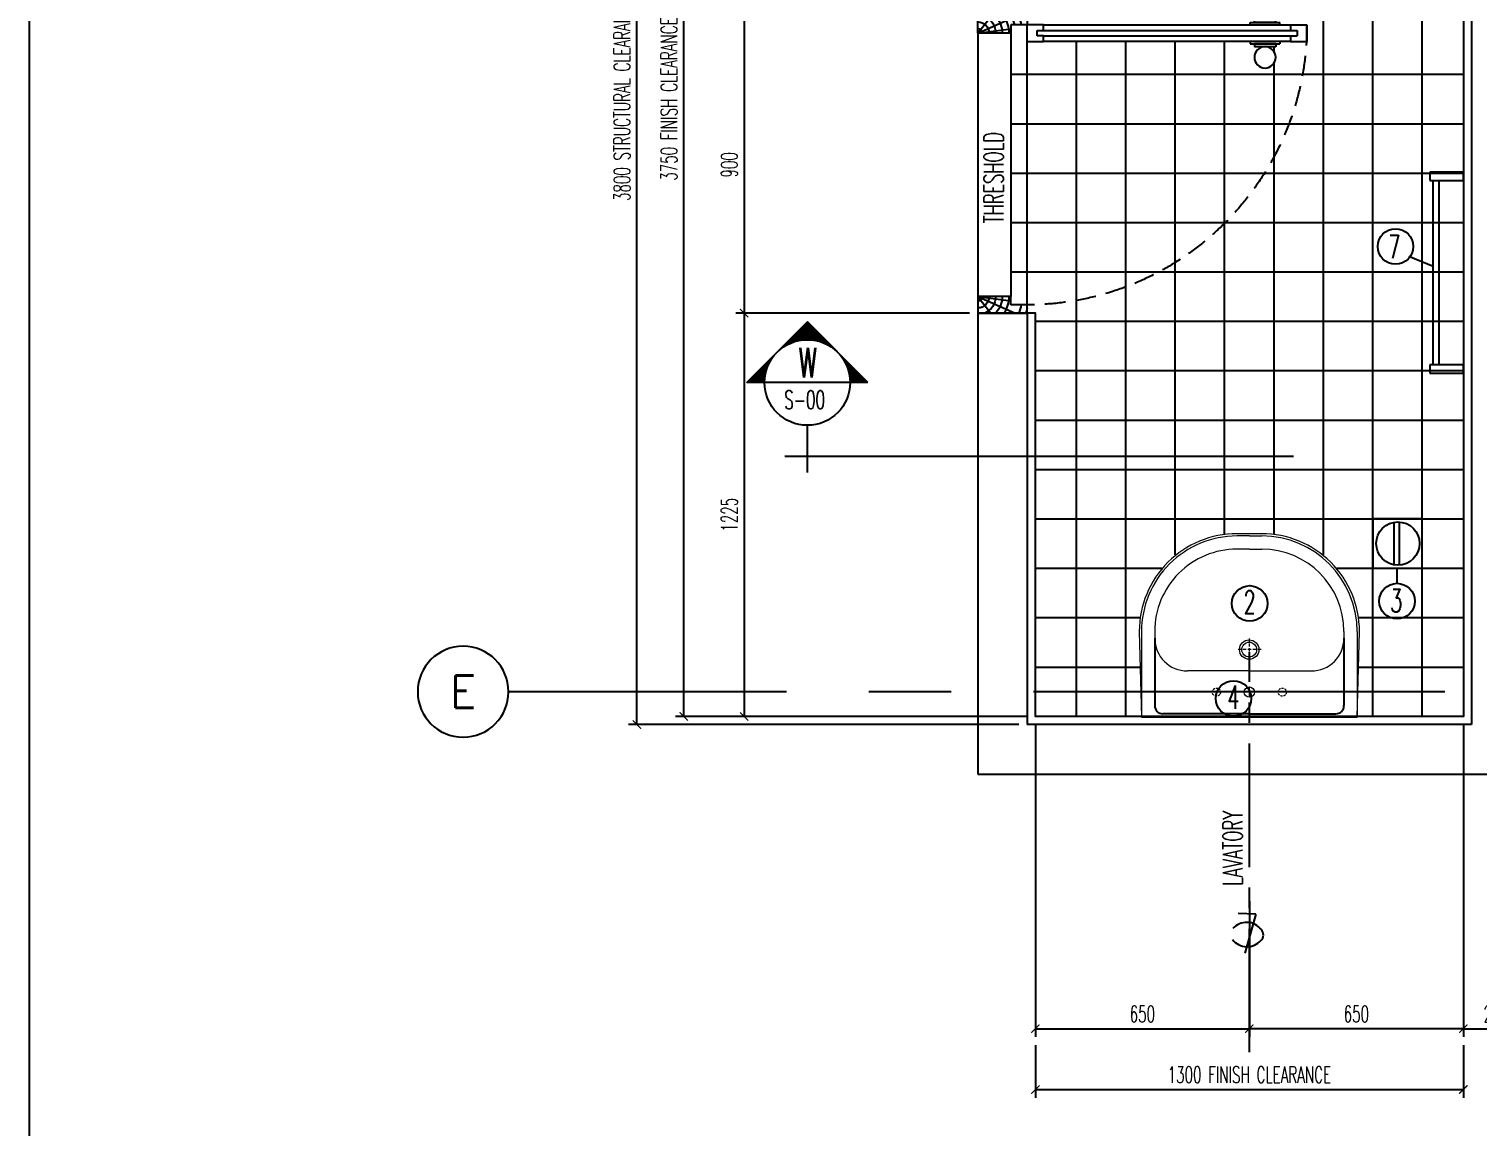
# Model space of a CAD drawing. Extents: x -171191 to -142314, y 196391 to 216316.
# Drawn here: x -171191 to -166787, y 203926 to 207263 of the extents above; entities that cross this region are included whole.
import ezdxf
from ezdxf.enums import TextEntityAlignment as Align

# ---------------------------------------------------------------- set-up
doc = ezdxf.new("R2010")
doc.units = 0
doc.header["$LTSCALE"] = 500
doc.header["$MEASUREMENT"] = 0
for name, pattern in [('CENTER2', [1.125, 0.75, -0.125, 0.125, -0.125]), ('CENTERX2', [4, 2.5, -0.5, 0.5, -0.5]), ('DASHED', [0.75, 0.5, -0.25]), ('HIDDEN', [0.375, 0.25, -0.125])]:
    doc.linetypes.add(name, pattern=pattern)
doc.layers.get('0').update_dxf_attribs({"linetype": 'CONTINUOUS'})
doc.layers.get('DEFPOINTS').update_dxf_attribs({"linetype": 'CONTINUOUS'})
for name, color, linetype in [('3', 3, 'CONTINUOUS'), ('ARCDIMR', 4, 'CONTINUOUS'), ('AX-CR', 2, 'CONTINUOUS'), ('AX-TXT', 2, 'CONTINUOUS'), ('AXES', 11, 'CENTERX2'), ('AXIS', 11, 'CENTER2'), ('DIM-NEW', 4, 'CONTINUOUS'), ('Dimout', 4, 'CONTINUOUS'), ('DOOR', 2, 'CONTINUOUS'), ('DW', 7, 'CONTINUOUS'), ('ELE', 3, 'CONTINUOUS'), ('ELEV-MARK', 6, 'CONTINUOUS'), ('FIX', 2, 'CONTINUOUS'), ('NON-MEDICAL', 5, 'CONTINUOUS'), ('Plaster', 7, 'CONTINUOUS'), ('Tile', 5, 'CONTINUOUS'), ('TITLE', 1, 'CONTINUOUS'), ('TXT', 2, 'CONTINUOUS'), ('WALL', 6, 'CONTINUOUS')]:
    doc.layers.add(name, color=color, linetype=linetype)
doc.styles.add('ROMANS', font='romans.shx', dxfattribs={"width": 0.6})
doc.dimstyles.new('R50', dxfattribs={"dimscale": 0, "dimtxt": 0.06, "dimasz": 0.03, "dimexe": 0.03, "dimexo": 0.03, "dimgap": 0.03, "dimtad": 1, "dimdec": 0, "dimlfac": 1000, "dimzin": 13, "dimdsep": 46, "dimtxsty": 'ROMANS', "dimblk": 'ARCHTICK', "dimcen": 0.09, "dimclrd": 4, "dimclre": 4, "dimclrt": 2, "dimadec": 0, "dimazin": 0, "dimtfac": 1, "dimtdec": 0, "dimtofl": 0, "dimtmove": 2, "dimatfit": 3, "dimldrblk": 'CLOSEDBLANK', "dimfxl": 0, "dimtolj": 1, "dimtzin": 0, "dimarcsym": 0})

# ---------------------------------------------------------------- blocks, each defined once
blk = doc.blocks.new('A0-BOX')
at = {"layer": 'TITLE'}
blk.add_line((0, 79.7), (0, 0), dxfattribs=at)
blk = doc.blocks.new('AXU')
at = {"layer": 'AX-CR'}
blk.add_circle((0, 350), 350, dxfattribs=at)
at = {"layer": 'AX-TXT', "style": 'ROMANS'}
blk.add_attdef('AX', text='', height=250, dxfattribs=at).set_placement((0, 350), align=Align.MIDDLE)
blk = doc.blocks.new('_ARCHTICK')
at = {"color": 0, "linetype": 'ByBlock', "const_width": 0.15}
blk.add_lwpolyline([(-0.5, -0.5), (0.5, 0.5)], dxfattribs=at)
blk = doc.blocks.new('*D69')
at = {"layer": 'DEFPOINTS', "color": 0}
for p in [(-168309.5, 206400.9), (-169019.1, 205175.9), (-168134.5, 205175.9)]:
    blk.add_point(p, dxfattribs=at)
at = {"layer": 'Dimout', "color": 4, "lineweight": -2}
for p, q in [((-168334.5, 206400.9), (-169044.1, 206400.9)), ((-169019.1, 206400.9), (-169019.1, 205175.9)), ((-168159.5, 205175.9), (-169044.1, 205175.9))]:
    blk.add_line(p, q, dxfattribs=at)
at = {"layer": 'Dimout', "color": 4, "lineweight": -2, "xscale": 25, "yscale": 25, "zscale": 25}
for p, rotation in [((-169019.1, 206400.9), 90), ((-169019.1, 205175.9), 270)]:
    blk.add_blockref('_ARCHTICK', p, dxfattribs=dict(at, rotation=rotation))
at = {"layer": 'Dimout', "color": 2, "insert": (-169064.1, 205788.4), "char_height": 50, "attachment_point": 5, "rotation": 90, "style": 'ROMANS'}
blk.add_mtext('\\A1;1225', dxfattribs=at)
blk = doc.blocks.new('_ClosedBlank')
at = {"color": 0, "linetype": 'ByBlock', "lineweight": -2}
for p, q in [((-1, 0.17), (0, 0)), ((-1, 0.17), (-1, -0.17)), ((0, 0), (-1, -0.17))]:
    blk.add_line(p, q, dxfattribs=at)
blk = doc.blocks.new('LAV-003')
at = {"layer": 'FIX', "linetype": 'Continuous', "lineweight": 20}
for p, q in [((-327.5, -285), (-327.5, -25)), ((327.5, -285), (327.5, -25)), ((0, -165), (-187.5, -165)), ((0, -165), (187.5, -165)), ((-287.5, -285), (-287.5, -265)), ((287.5, -285), (287.5, -265)), ((0, -535), (-37.5, -535)), ((0, -535), (37.5, -535)), ((0, -575), (-37.5, -575)), ((0, -575), (37.5, -575))]:
    blk.add_line(p, q, dxfattribs=at)
at = {"layer": 'FIX', "linetype": 'ByBlock'}
blk.add_line((-327.5, -25), (327.5, -25), dxfattribs=at)
at = {"layer": 'FIX', "linetype": 'ByBlock', "ltscale": 0.3}
for p, q in [((0, -35), (-262.5, -35)), ((0, -35), (262.5, -35)), ((-287.5, -265), (-287.5, -60)), ((287.5, -265), (287.5, -60))]:
    blk.add_line(p, q, dxfattribs=at)
at = {"layer": 'FIX', "lineweight": 20}
for p, q in [((0, -85.4), (0, -116.5)), ((-15.6, -100.9), (15.5, -100.9))]:
    blk.add_line(p, q, dxfattribs=at)
at = {"layer": 'FIX', "linetype": 'DASHED', "lineweight": 20, "ltscale": 0.04}
for p, q in [((0, -193.9), (0, -266.1)), ((-35.7, -230.5), (36.6, -230.5))]:
    blk.add_line(p, q, dxfattribs=at)
at = {"layer": 'FIX', "linetype": 'Continuous', "lineweight": 20}
blk.add_lwpolyline([(294.8, -25), (0, -25), (-327.5, -25), (-334.5, -285, 0.414214), (-37.5, -582), (0, -582), (37.5, -582, 0.414214), (334.5, -285), (327.5, -25), (0, -25)], format="xyb", dxfattribs=at)
at = {"layer": 'FIX', "lineweight": 20}
for centre, radius in [((0, -100.9), 15.5), ((0.5, -230), 29.5), ((0.5, -230), 22.5)]:
    blk.add_circle(centre, radius, dxfattribs=at)
at = {"layer": 'FIX', "linetype": 'HIDDEN', "lineweight": 20, "ltscale": 0.05}
for centre in [(-100, -100.9), (100, -100.9)]:
    blk.add_circle(centre, 12.4, dxfattribs=at)
at = {"layer": 'FIX', "linetype": 'ByBlock', "ltscale": 0.3}
for centre, start, end in [((-262.5, -60), 90, 180), ((262.5, -60), 0, 90)]:
    blk.add_arc(centre, 25, start, end, dxfattribs=at)
at = {"layer": 'FIX', "linetype": 'Continuous', "lineweight": 20}
for centre, radius, start, end in [((-187.5, -265), 100, 90, 180), ((187.5, -265), 100, 0, 90), ((-37.5, -285), 290, 180, 270), ((-37.5, -285), 250, 180, 270), ((37.5, -285), 250, 270, 0), ((37.5, -285), 290, 270, 0)]:
    blk.add_arc(centre, radius, start, end, dxfattribs=at)
blk = doc.blocks.new('*D38')
at = {"layer": 'DEFPOINTS', "color": 0}
for p in [(-169202.5, 208925.9), (-168134.5, 208925.9), (-168134.5, 205175.9)]:
    blk.add_point(p, dxfattribs=at)
at = {"layer": 'Dimout', "color": 4, "lineweight": -2}
for p, q in [((-168159.5, 208925.9), (-169227.5, 208925.9)), ((-169202.5, 205175.9), (-169202.5, 208925.9)), ((-168159.5, 205175.9), (-169227.5, 205175.9))]:
    blk.add_line(p, q, dxfattribs=at)
at = {"layer": 'Dimout', "color": 4, "lineweight": -2, "xscale": 25, "yscale": 25, "zscale": 25}
for p, rotation in [((-169202.5, 208925.9), 90), ((-169202.5, 205175.9), 270)]:
    blk.add_blockref('_ARCHTICK', p, dxfattribs=dict(at, rotation=rotation))
at = {"layer": 'Dimout', "color": 2, "insert": (-169247.5, 207050.9), "char_height": 50, "attachment_point": 5, "rotation": 90, "style": 'ROMANS'}
blk.add_mtext('\\A1;3750 FINISH CLEARANCE', dxfattribs=at)
blk = doc.blocks.new('*D37')
at = {"layer": 'DEFPOINTS', "color": 0}
for p in [(-169344.9, 208950.9), (-168159.5, 208950.9), (-168159.5, 205150.9)]:
    blk.add_point(p, dxfattribs=at)
at = {"layer": 'Dimout', "color": 4, "lineweight": -2}
for p, q in [((-168184.5, 208950.9), (-169369.9, 208950.9)), ((-169344.9, 205150.9), (-169344.9, 208950.9)), ((-168184.5, 205150.9), (-169369.9, 205150.9))]:
    blk.add_line(p, q, dxfattribs=at)
at = {"layer": 'Dimout', "color": 4, "lineweight": -2, "xscale": 25, "yscale": 25, "zscale": 25}
for p, rotation in [((-169344.9, 208950.9), 90), ((-169344.9, 205150.9), 270)]:
    blk.add_blockref('_ARCHTICK', p, dxfattribs=dict(at, rotation=rotation))
at = {"layer": 'Dimout', "color": 2, "insert": (-169389.9, 207050.9), "char_height": 50, "attachment_point": 5, "rotation": 90, "style": 'ROMANS'}
blk.add_mtext('\\A1;3800 STRUCTURAL CLEARANCE', dxfattribs=at)
blk = doc.blocks.new('*D84')
at = {"layer": 'DEFPOINTS', "color": 0}
for p in [(-166834.5, 205175.9), (-166634.5, 205175.9), (-166634.5, 204227.5)]:
    blk.add_point(p, dxfattribs=at)
at = {"layer": 'Dimout', "color": 4, "lineweight": -2}
for p, q in [((-166834.5, 205150.9), (-166834.5, 204202.5)), ((-166634.5, 205150.9), (-166634.5, 204202.5)), ((-166834.5, 204227.5), (-166634.5, 204227.5))]:
    blk.add_line(p, q, dxfattribs=at)
at = {"layer": 'Dimout', "color": 4, "lineweight": -2, "xscale": 25, "yscale": 25, "zscale": 25, "rotation": 180}
blk.add_blockref('_ARCHTICK', (-166834.5, 204227.5), dxfattribs=at)
at = {"layer": 'Dimout', "color": 4, "lineweight": -2, "xscale": 25, "yscale": 25, "zscale": 25}
blk.add_blockref('_ARCHTICK', (-166634.5, 204227.5), dxfattribs=at)
at = {"layer": 'Dimout', "color": 2, "insert": (-166734.5, 204272.5), "char_height": 50, "attachment_point": 5, "style": 'ROMANS'}
blk.add_mtext('\\A1;200', dxfattribs=at)
blk = doc.blocks.new('*D67')
at = {"layer": 'DEFPOINTS', "color": 0}
for p in [(-168134.5, 205175.9), (-167484.5, 204639.8), (-167484.5, 204227.5)]:
    blk.add_point(p, dxfattribs=at)
at = {"layer": 'Dimout', "color": 4, "lineweight": -2}
for p, q in [((-168134.5, 205150.9), (-168134.5, 204202.5)), ((-167484.5, 204614.8), (-167484.5, 204202.5)), ((-168134.5, 204227.5), (-167484.5, 204227.5))]:
    blk.add_line(p, q, dxfattribs=at)
at = {"layer": 'Dimout', "color": 4, "lineweight": -2, "xscale": 25, "yscale": 25, "zscale": 25, "rotation": 180}
blk.add_blockref('_ARCHTICK', (-168134.5, 204227.5), dxfattribs=at)
at = {"layer": 'Dimout', "color": 4, "lineweight": -2, "xscale": 25, "yscale": 25, "zscale": 25}
blk.add_blockref('_ARCHTICK', (-167484.5, 204227.5), dxfattribs=at)
at = {"layer": 'Dimout', "color": 2, "insert": (-167809.5, 204272.5), "char_height": 50, "attachment_point": 5, "style": 'ROMANS'}
blk.add_mtext('\\A1;650', dxfattribs=at)
blk = doc.blocks.new('SCNTR', base_point=(3632.66, 549.66))
for q in [(3633.89, 554.57), (3636.1, 543.44)]:
    blk.add_line((3631.12, 543.44), q)
for centre, radius, start, end in [((3630.8, 549.38), 1.99, 133.3084, 182.4789), ((3630.8, 549.21), 1.99, 177.5211, 226.6916), ((3633.47, 547.5), 5.23, 39.4883, 140.5117), ((3633.47, 551.09), 5.23, 219.4883, 320.5117)]:
    blk.add_arc(centre, radius, start, end)
blk = doc.blocks.new('*D60')
at = {"layer": 'DEFPOINTS', "color": 0}
for p in [(-166834.5, 205175.9), (-167484.5, 204262.4), (-167484.5, 204227.5)]:
    blk.add_point(p, dxfattribs=at)
at = {"layer": 'Dimout', "color": 4, "lineweight": -2}
for p, q in [((-166834.5, 205150.9), (-166834.5, 204202.5)), ((-167484.5, 204237.4), (-167484.5, 204202.5)), ((-166834.5, 204227.5), (-167484.5, 204227.5))]:
    blk.add_line(p, q, dxfattribs=at)
at = {"layer": 'Dimout', "color": 4, "lineweight": -2, "xscale": 25, "yscale": 25, "zscale": 25, "rotation": 180}
blk.add_blockref('_ARCHTICK', (-167484.5, 204227.5), dxfattribs=at)
at = {"layer": 'Dimout', "color": 4, "lineweight": -2, "xscale": 25, "yscale": 25, "zscale": 25}
blk.add_blockref('_ARCHTICK', (-166834.5, 204227.5), dxfattribs=at)
at = {"layer": 'Dimout', "color": 2, "insert": (-167159.5, 204272.5), "char_height": 50, "attachment_point": 5, "style": 'ROMANS'}
blk.add_mtext('\\A1;650', dxfattribs=at)
blk = doc.blocks.new('*D59')
at = {"layer": 'DEFPOINTS', "color": 0}
for p in [(-168134.5, 204202.5), (-166834.5, 204202.5), (-166834.5, 204042.9)]:
    blk.add_point(p, dxfattribs=at)
at = {"layer": 'Dimout', "color": 4, "lineweight": -2}
for p, q in [((-168134.5, 204177.5), (-168134.5, 204017.9)), ((-166834.5, 204177.5), (-166834.5, 204017.9)), ((-168134.5, 204042.9), (-166834.5, 204042.9))]:
    blk.add_line(p, q, dxfattribs=at)
at = {"layer": 'Dimout', "color": 4, "lineweight": -2, "xscale": 25, "yscale": 25, "zscale": 25, "rotation": 180}
blk.add_blockref('_ARCHTICK', (-168134.5, 204042.9), dxfattribs=at)
at = {"layer": 'Dimout', "color": 4, "lineweight": -2, "xscale": 25, "yscale": 25, "zscale": 25}
blk.add_blockref('_ARCHTICK', (-166834.5, 204042.9), dxfattribs=at)
at = {"layer": 'Dimout', "color": 2, "insert": (-167484.5, 204087.9), "char_height": 50, "attachment_point": 5, "style": 'ROMANS'}
blk.add_mtext('\\A1;1300 FINISH CLEARANCE', dxfattribs=at)
blk = doc.blocks.new('A$C67076F16')
at = {"layer": 'DIM-NEW'}
for p, q in [((0.0127, 0.0913), (0.1876, 0.0913)), ((0.0138, 0.1136), (0.1863, 0.1136))]:
    blk.add_line(p, q, dxfattribs=at)
at = {"layer": 'DW'}
blk.add_lwpolyline([(0, 0.2), (0, 0), (0.2, 0), (0.2, 0.2)], close=True, dxfattribs=at)
at = {"layer": 'FIX', "color": 2}
blk.add_circle((0.1, 0.0983), 0.0876, dxfattribs=at)
blk = doc.blocks.new('A$C6F351844')
for p, q in [((0, 0.1016), (0.0254, 0.1016)), ((0, 0), (0, 0.1016)), ((0.0254, 0.1016), (0.0254, 0)), ((0.5842, 0.0921), (0.0254, 0.0921)), ((0.5842, 0), (0.5842, 0.1016)), ((0.5842, 0.1016), (0.6096, 0.1016)), ((0.6096, 0.1016), (0.6096, 0)), ((0.5842, 0.073), (0.0254, 0.073)), ((0.0254, 0), (0, 0)), ((0.6096, 0), (0.5842, 0))]:
    blk.add_line(p, q)
blk = doc.blocks.new('*X5')
at = {"color": 0}
for p, q in [((14608, 7877), (14819, 8088)), ((14625, 7890), (14821, 8086)), ((14637, 7899), (14823, 8084)), ((14647, 7905), (14825, 8082)), ((14656, 7910), (14826, 8081)), ((14664, 7915), (14828, 8079)), ((14671, 7919), (14830, 8077)), ((14678, 7922), (14832, 8075)), ((14685, 7925), (14833, 8073)), ((14691, 7928), (14835, 8072)), ((14697, 7930), (14837, 8070)), ((14703, 7933), (14839, 8068)), ((14709, 7935), (14841, 8066)), ((14714, 7937), (14842, 8065)), ((14719, 7938), (14844, 8063)), ((14725, 7940), (14846, 8061)), ((14730, 7941), (14848, 8059)), ((14734, 7943), (14849, 8058)), ((14739, 7944), (14851, 8056)), ((14744, 7945), (14853, 8054)), ((14749, 7946), (14855, 8052)), ((14753, 7947), (14856, 8051)), ((14757, 7948), (14858, 8049)), ((14762, 7949), (14860, 8047)), ((14766, 7950), (14862, 8045)), ((14770, 7950), (14863, 8043)), ((14774, 7951), (14865, 8042)), ((14778, 7951), (14867, 8040)), ((14782, 7952), (14869, 8038)), ((14786, 7952), (14871, 8036)), ((14790, 7953), (14872, 8035)), ((14794, 7953), (14874, 8033)), ((14798, 7953), (14876, 8031)), ((14802, 7953), (14878, 8029)), ((14805, 7954), (14879, 8028)), ((14809, 7954), (14881, 8026)), ((14813, 7954), (14883, 8024)), ((14816, 7954), (14885, 8022)), ((14820, 7954), (14886, 8020)), ((14823, 7954), (14888, 8019)), ((14827, 7954), (14890, 8017)), ((14830, 7954), (14892, 8015)), ((14834, 7953), (14894, 8013)), ((14837, 7953), (14895, 8012)), ((14840, 7953), (14897, 8010)), ((14844, 7953), (14899, 8008)), ((14847, 7953), (14901, 8006)), ((14850, 7952), (14902, 8005)), ((14853, 7952), (14904, 8003)), ((14856, 7952), (14906, 8001)), ((14860, 7951), (14908, 7999)), ((14863, 7951), (14909, 7997)), ((14866, 7950), (14911, 7996)), ((14869, 7950), (14913, 7994)), ((14872, 7949), (14915, 7992)), ((14875, 7949), (14917, 7990)), ((14878, 7948), (14918, 7989)), ((14881, 7948), (14920, 7987)), ((14884, 7947), (14922, 7985)), ((14887, 7947), (14924, 7983)), ((14890, 7946), (14925, 7982)), ((14893, 7945), (14927, 7980)), ((14895, 7945), (14929, 7978)), ((14898, 7944), (14931, 7976)), ((14901, 7943), (14932, 7974)), ((14904, 7942), (14934, 7973)), ((14907, 7942), (14936, 7971)), ((14909, 7941), (14938, 7969)), ((14912, 7940), (14939, 7967)), ((14915, 7939), (14941, 7966)), ((14917, 7938), (14943, 7964)), ((14920, 7937), (14945, 7962)), ((14923, 7937), (14947, 7960)), ((14925, 7936), (14948, 7959)), ((14928, 7935), (14950, 7957)), ((14931, 7934), (14952, 7955)), ((14933, 7933), (14954, 7953)), ((14936, 7932), (14955, 7952)), ((14938, 7931), (14957, 7950)), ((14941, 7930), (14959, 7948)), ((14943, 7929), (14961, 7946)), ((14946, 7928), (14962, 7944)), ((14948, 7927), (14964, 7943)), ((14951, 7926), (14966, 7941)), ((14953, 7925), (14968, 7939)), ((14956, 7923), (14970, 7937)), ((14958, 7922), (14971, 7936)), ((14960, 7921), (14973, 7934)), ((14963, 7920), (14975, 7932)), ((14965, 7919), (14977, 7930)), ((14967, 7918), (14978, 7929)), ((14360, 7629), (14571, 7839)), ((14364, 7629), (14557, 7822)), ((14970, 7916), (14980, 7927)), ((14972, 7915), (14982, 7925)), ((14974, 7914), (14984, 7923)), ((14977, 7913), (14985, 7921)), ((14979, 7911), (14987, 7920)), ((14981, 7910), (14989, 7918)), ((14983, 7909), (14991, 7916)), ((14986, 7908), (14993, 7914)), ((14988, 7906), (14994, 7913)), ((14990, 7905), (14996, 7911)), ((14992, 7903), (14998, 7909)), ((14994, 7902), (15000, 7907)), ((14997, 7901), (15001, 7906)), ((14999, 7899), (15003, 7904)), ((15001, 7898), (15005, 7902)), ((15003, 7896), (15007, 7900)), ((15005, 7895), (15008, 7898)), ((15007, 7894), (15010, 7897)), ((15009, 7892), (15012, 7895)), ((15011, 7891), (15014, 7893)), ((15013, 7889), (15016, 7891)), ((15015, 7888), (15017, 7890)), ((15017, 7886), (15019, 7888)), ((15019, 7884), (15021, 7886)), ((15021, 7883), (15023, 7884)), ((15023, 7881), (15024, 7883)), ((15025, 7880), (15026, 7881)), ((15027, 7878), (15028, 7879)), ((15029, 7877), (15030, 7877)), ((15031, 7875), (15031, 7875)), ((15033, 7873), (15033, 7874)), ((15035, 7872), (15035, 7872)), ((15036, 7870), (15037, 7870)), ((15038, 7868), (15038, 7868)), ((15040, 7867), (15040, 7867)), ((15042, 7865), (15042, 7865)), ((15044, 7863), (15044, 7863)), ((15046, 7861), (15046, 7861)), ((15047, 7860), (15047, 7860)), ((15051, 7856), (15051, 7856)), ((15053, 7854), (15053, 7854)), ((15054, 7852), (15054, 7853)), ((15056, 7851), (15056, 7851)), ((15058, 7849), (15058, 7849)), ((15059, 7847), (15060, 7847)), ((15061, 7845), (15061, 7845)), ((15063, 7843), (15063, 7844)), ((15064, 7841), (15065, 7842)), ((15066, 7839), (15067, 7840)), ((15068, 7837), (15069, 7838)), ((15069, 7836), (15070, 7837)), ((15071, 7834), (15072, 7835)), ((15072, 7832), (15074, 7833)), ((15074, 7830), (15076, 7831)), ((15076, 7828), (15077, 7830)), ((15077, 7826), (15079, 7828)), ((15079, 7824), (15081, 7826)), ((15080, 7822), (15083, 7824)), ((15082, 7820), (15084, 7822)), ((15083, 7818), (15086, 7821)), ((15085, 7815), (15088, 7819)), ((14368, 7629), (14549, 7810)), ((14371, 7629), (14542, 7800)), ((14375, 7629), (14537, 7791)), ((14378, 7629), (14533, 7783)), ((14382, 7629), (14529, 7776)), ((14385, 7629), (14525, 7769)), ((14389, 7629), (14522, 7762)), ((14392, 7629), (14519, 7756)), ((14396, 7629), (14517, 7750)), ((14399, 7629), (14515, 7744)), ((14403, 7629), (14513, 7739)), ((14406, 7629), (14511, 7733)), ((14410, 7629), (14509, 7728)), ((14413, 7629), (14507, 7723)), ((14417, 7629), (14506, 7718)), ((14421, 7629), (14505, 7713)), ((14424, 7629), (14503, 7708)), ((15086, 7813), (15090, 7817)), ((15087, 7811), (15092, 7815)), ((15089, 7809), (15093, 7814)), ((15090, 7807), (15095, 7812)), ((15092, 7805), (15097, 7810)), ((15093, 7803), (15099, 7808)), ((15094, 7801), (15100, 7807)), ((15096, 7798), (15102, 7805)), ((15097, 7796), (15104, 7803)), ((15098, 7794), (15106, 7801)), ((15100, 7792), (15107, 7799)), ((15101, 7790), (15109, 7798)), ((15102, 7787), (15111, 7796)), ((15104, 7785), (15113, 7794)), ((15105, 7783), (15115, 7792)), ((15106, 7780), (15116, 7791)), ((15107, 7778), (15118, 7789)), ((15108, 7776), (15120, 7787)), ((15110, 7773), (15122, 7785)), ((15111, 7771), (15123, 7784)), ((15112, 7769), (15125, 7782)), ((15113, 7766), (15127, 7780)), ((15114, 7764), (15129, 7778)), ((15115, 7761), (15130, 7777)), ((15116, 7759), (15132, 7775)), ((15117, 7756), (15134, 7773)), ((15118, 7754), (15136, 7771)), ((15119, 7751), (15137, 7769)), ((15121, 7749), (15139, 7768)), ((15122, 7746), (15141, 7766)), ((15122, 7744), (15143, 7764)), ((15123, 7741), (15145, 7762)), ((15124, 7739), (15146, 7761)), ((15125, 7736), (15148, 7759)), ((15126, 7733), (15150, 7757)), ((15127, 7731), (15152, 7755)), ((15128, 7728), (15153, 7754)), ((15129, 7725), (15155, 7752)), ((15130, 7723), (15157, 7750)), ((15130, 7720), (15159, 7748)), ((15131, 7717), (15160, 7746)), ((15132, 7714), (15162, 7745)), ((15133, 7712), (15164, 7743)), ((15133, 7709), (15166, 7741)), ((15134, 7706), (15168, 7739)), ((15135, 7703), (15169, 7738)), ((15136, 7700), (15171, 7736)), ((15136, 7697), (15173, 7734)), ((15137, 7695), (15175, 7732)), ((15137, 7692), (15176, 7731)), ((15138, 7689), (15178, 7729)), ((15139, 7686), (15180, 7727)), ((15139, 7683), (15182, 7725)), ((15140, 7680), (15183, 7723)), ((15140, 7676), (15185, 7722)), ((15140, 7673), (15187, 7720)), ((15141, 7670), (15189, 7718)), ((15141, 7667), (15191, 7716)), ((15142, 7664), (15192, 7715)), ((15142, 7661), (15194, 7713)), ((15142, 7658), (15196, 7711)), ((15143, 7654), (15198, 7709)), ((14428, 7629), (14502, 7703)), ((14431, 7629), (14501, 7699)), ((14435, 7629), (14500, 7694)), ((14438, 7629), (14499, 7690)), ((14442, 7629), (14499, 7686)), ((14445, 7629), (14498, 7681)), ((14449, 7629), (14497, 7677)), ((14452, 7629), (14497, 7673)), ((14456, 7629), (14496, 7669)), ((14459, 7629), (14496, 7665)), ((14463, 7629), (14495, 7661)), ((14466, 7629), (14495, 7657)), ((14470, 7629), (14494, 7653)), ((14474, 7629), (14494, 7649)), ((14477, 7629), (14494, 7646)), ((14481, 7629), (14494, 7642)), ((14484, 7629), (14494, 7638)), ((14488, 7629), (14494, 7635)), ((14491, 7629), (14494, 7631)), ((15143, 7651), (15199, 7708)), ((15143, 7648), (15201, 7706)), ((15143, 7644), (15203, 7704)), ((15143, 7641), (15205, 7702)), ((15143, 7637), (15206, 7700)), ((15143, 7634), (15208, 7699)), ((15144, 7631), (15210, 7697)), ((15145, 7629), (15212, 7695)), ((15149, 7629), (15214, 7693)), ((15152, 7629), (15215, 7692)), ((15156, 7629), (15217, 7690)), ((15159, 7629), (15219, 7688)), ((15163, 7629), (15221, 7686)), ((15167, 7629), (15222, 7685)), ((15170, 7629), (15224, 7683)), ((15174, 7629), (15226, 7681)), ((15177, 7629), (15228, 7679)), ((15181, 7629), (15229, 7678)), ((15184, 7629), (15231, 7676)), ((15188, 7629), (15233, 7674)), ((15191, 7629), (15235, 7672)), ((15195, 7629), (15236, 7670)), ((15198, 7629), (15238, 7669)), ((15202, 7629), (15240, 7667)), ((15205, 7629), (15242, 7665)), ((15209, 7629), (15244, 7663)), ((15212, 7629), (15245, 7662)), ((15216, 7629), (15247, 7660)), ((15220, 7629), (15249, 7658)), ((15223, 7629), (15251, 7656)), ((15227, 7629), (15252, 7655)), ((15230, 7629), (15254, 7653)), ((15234, 7629), (15256, 7651)), ((15237, 7629), (15258, 7649)), ((15241, 7629), (15259, 7647)), ((15244, 7629), (15261, 7646)), ((15248, 7629), (15263, 7644)), ((15251, 7629), (15265, 7642)), ((15255, 7629), (15267, 7640)), ((15258, 7629), (15268, 7639)), ((15262, 7629), (15270, 7637)), ((15266, 7629), (15272, 7635)), ((15269, 7629), (15274, 7633)), ((15273, 7629), (15275, 7632)), ((15276, 7629), (15277, 7630))]:
    blk.add_line(p, q, dxfattribs=at)
blk = doc.blocks.new('A$C00CD09EC')
at = {"layer": 'ELEV-MARK', "color": 6}
for p, q in [((0, 0.2734), (0.1838, 0.4572)), ((0.3677, 0.2734), (0.1838, 0.4572)), ((0.0538, 0.2734), (0, 0.2734)), ((0.3138, 0.2734), (0.0538, 0.2734)), ((0.3677, 0.2734), (0.3138, 0.2734))]:
    blk.add_line(p, q, dxfattribs=at)
at = {"layer": 'ELEV-MARK', "color": 6, "linetype": 'HIDDEN'}
for p, q in [((0.1838, 0), (0.1838, 0.1434)), ((1.6607, 0.0488), (0.1154, 0.0488))]:
    blk.add_line(p, q, dxfattribs=at)
at = {"layer": 'ELEV-MARK', "color": 6}
blk.add_circle((0.1838, 0.2734), 0.13, dxfattribs=at)
at = {"layer": 'ELEV-MARK', "color": 11, "xscale": -0.0004000000000132786, "yscale": 0.0004000000000132786, "zscale": 0.0004}
blk.add_blockref('*X5', (6.1113, -2.7781), dxfattribs=at)
at = {"layer": 'ELEV-MARK', "color": 6, "style": 'ROMANS', "width": 0.6}
blk.add_attdef('R', text='', height=0.09, dxfattribs=at).set_placement((0.1848, 0.3332), align=Align.MIDDLE)
at = {"layer": 'ELEV-MARK', "color": 2, "style": 'ROMANS', "width": 0.6}
blk.add_attdef('AR.00', text='', height=0.056, dxfattribs=at).set_placement((0.1756, 0.2211), align=Align.MIDDLE)
blk = doc.blocks.new('*D68')
at = {"layer": 'DEFPOINTS', "color": 0}
for p in [(-168309.5, 207300.9), (-169019.1, 206400.9), (-168309.5, 206400.9)]:
    blk.add_point(p, dxfattribs=at)
at = {"layer": 'Dimout', "color": 4, "lineweight": -2}
for p, q in [((-168334.5, 207300.9), (-169044.1, 207300.9)), ((-169019.1, 207300.9), (-169019.1, 206400.9)), ((-168334.5, 206400.9), (-169044.1, 206400.9))]:
    blk.add_line(p, q, dxfattribs=at)
at = {"layer": 'Dimout', "color": 4, "lineweight": -2, "xscale": 25, "yscale": 25, "zscale": 25}
for p, rotation in [((-169019.1, 207300.9), 90), ((-169019.1, 206400.9), 270)]:
    blk.add_blockref('_ARCHTICK', p, dxfattribs=dict(at, rotation=rotation))
at = {"layer": 'Dimout', "color": 2, "insert": (-169064.1, 206850.9), "char_height": 50, "attachment_point": 5, "rotation": 90, "style": 'ROMANS'}
blk.add_mtext('\\A1;900', dxfattribs=at)
blk = doc.blocks.new('DOOR90')
at = {"layer": 'DOOR', "color": 0, "linetype": 'ByBlock'}
for p, q in [((-150, 0), (-150, -25)), ((-150, 0), (0, 0)), ((0, -50), (0, 0)), ((-1000, -25), (-1000, -75)), ((-1000, -75), (-1000, -25)), ((-950, -25), (-1000, -25)), ((-970, -42), (-970, -58)), ((-950, -42), (-970, -42)), ((-950, -25), (-950, -42)), ((-917.6, -25), (-917.6, -17.8)), ((-827.6, -17.8), (-917.6, -17.8)), ((-905, -17.8), (-905, -8.8)), ((-905, -8.8), (-840.2, -8.8)), ((-905, -17.8), (-840.2, -17.8)), ((-840.2, -17.8), (-840.2, -8.8)), ((-827.6, -25), (-827.6, -17.8)), ((-200, -42), (-200, -25)), ((-200, -25), (-150, -25)), ((-180, -42), (-200, -42)), ((-180, -58), (-180, -42)), ((-150, -75), (-150, -25)), ((-150, -25), (-100, -25)), ((-100, -25), (-100, -50)), ((-950, -75), (-1000, -75)), ((-950, -58), (-970, -58)), ((-950, -58), (-950, -75)), ((-917.6, -75), (-917.6, -82.2)), ((-827.6, -82.2), (-917.6, -82.2)), ((-905, -82.2), (-905, -91.2)), ((-905, -82.2), (-840.2, -82.2)), ((-840.2, -82.2), (-840.2, -91.2)), ((-827.6, -75), (-827.6, -82.2)), ((-200, -75), (-200, -58)), ((-200, -58), (-180, -58)), ((-150, -75), (-200, -75)), ((-100, -50), (0, -50)), ((-905, -91.2), (-840.2, -91.2)), ((-150, -900), (-150, -875)), ((-150, -875), (-100, -875)), ((-100, -850), (0, -850)), ((-100, -875), (-100, -850)), ((0, -850), (0, -900)), ((0, -900), (-150, -900)), ((-150, -900), (0, -900))]:
    blk.add_line(p, q, dxfattribs=at)
at = {"layer": 'DOOR', "color": 9, "linetype": 'ByBlock'}
for p, q in [((0, -50), (-113.7, 0)), ((0, -50), (-40.1, 0)), ((0, -50), (-100, -36.6)), ((0, -850), (-113.7, -900)), ((0, -850), (-100, -863.4)), ((0, -850), (-40.1, -900))]:
    blk.add_line(p, q, dxfattribs=at)
at = {"layer": 'DOOR', "linetype": 'ByBlock'}
for p, q in [((-200, -25), (-950, -25)), ((-200, -42), (-950, -42)), ((-200, -58), (-950, -58)), ((-950, -75), (-200, -75))]:
    blk.add_line(p, q, dxfattribs=at)
at = {"layer": 'DOOR', "color": 0, "linetype": 'ByBlock'}
for centre in [(-872.6, 23.5), (-872.6, -123.5)]:
    blk.add_circle(centre, 32.4, dxfattribs=at)
at = {"layer": 'DOOR', "color": 9, "linetype": 'ByBlock'}
for centre, radius, start, end in [((0, -50), 154.4, 161.1053, 166.2858), ((0, -50), 134.4, 158.1598, 169.28), ((0, -50), 94.4, 148.0182, 180), ((0, -50), 74.4, 137.7764, 180), ((0, -50), 114.4, 154.0838, 167.3774), ((0, -50), 54.4, 113.2074, 180), ((0, -50), 34.4, 90, 180), ((0, -50), 14.4, 90, 180), ((0, -850), 134.4, 190.72, 201.8402), ((0, -850), 94.4, 180, 211.9818), ((0, -850), 74.4, 180, 222.2236), ((0, -850), 54.4, 180, 246.7926), ((0, -850), 34.4, 180, 270), ((0, -850), 14.4, 180, 270), ((0, -850), 154.4, 193.7142, 198.8947)]:
    blk.add_arc(centre, radius, start, end, dxfattribs=at)
at = {"layer": 'DOOR', "linetype": 'HIDDEN', "ltscale": 0.5}
blk.add_arc((-150, -25), 850, 180, 270, dxfattribs=at)

msp = doc.modelspace()

# ---------------------------------------------------------------- linework, layer by layer
at = {"layer": '3'}
for p, q in [((-168309.5, 207250.9), (-168309.5, 206450.9)), ((-168209.5, 207250.9), (-168209.5, 206450.9))]:
    msp.add_line(p, q, dxfattribs=at)
at = {"layer": 'AXES'}
msp.add_line((-162890.3, 205250.9), (-169734.7, 205250.9), dxfattribs=at)
at = {"layer": 'AXIS'}
msp.add_line((-167484.5, 204156.1), (-167484.5, 205371.2), dxfattribs=at)
at = {"layer": 'ELE'}
for p, q in [((-166999.7, 206573.8), (-166925.9, 206542.9)), ((-167035.8, 205580.1), (-167035.8, 205628.1))]:
    msp.add_line(p, q, dxfattribs=at)
at = {"layer": 'FIX', "color": 2}
for centre in [(-167040.6, 206602.8), (-167483.5, 205519), (-167035.8, 205526.1), (-167532.8, 205230.2)]:
    msp.add_circle(centre, 54, dxfattribs=at)
at = {"layer": 'Plaster'}
msp.add_lwpolyline([(-168134.5, 207300.9), (-168134.5, 208925.9), (-166834.5, 208925.9), (-166834.5, 205175.9), (-168134.5, 205175.9), (-168134.5, 206400.9), (-168159.5, 206400.9)], dxfattribs=at)
at = {"layer": 'Tile'}
for p, q in [((-167259.5, 205666.2), (-167259.5, 208925.9)), ((-167109.5, 205175.9), (-167109.5, 208925.9)), ((-166959.5, 205175.9), (-166959.5, 207430.9)), ((-168159.5, 206400.9), (-168159.5, 207225.9)), ((-168009.5, 205175.9), (-168009.5, 207225.9)), ((-167859.5, 205175.9), (-167859.5, 207225.9)), ((-167709.5, 205666.2), (-167709.5, 207225.9)), ((-167559.5, 205730.5), (-167559.5, 207225.9)), ((-167409.5, 207194.7), (-167409.5, 207209.7)), ((-167409.5, 205730.5), (-167409.5, 207160)), ((-168209.5, 207125.9), (-166834.5, 207125.9)), ((-168209.5, 206975.9), (-166834.5, 206975.9)), ((-168209.5, 206825.9), (-166834.5, 206825.9)), ((-168209.5, 206675.9), (-166834.5, 206675.9)), ((-168209.5, 206525.9), (-166834.5, 206525.9)), ((-168134.5, 206375.9), (-166834.5, 206375.9)), ((-168134.5, 206225.9), (-166834.5, 206225.9)), ((-168134.5, 206075.9), (-166834.5, 206075.9)), ((-168134.5, 205925.9), (-166834.5, 205925.9)), ((-168134.5, 205775.9), (-166834.5, 205775.9)), ((-168134.5, 205625.9), (-167750.3, 205625.9)), ((-167218.7, 205625.9), (-166834.5, 205625.9)), ((-168134.5, 205475.9), (-167816.3, 205475.9)), ((-167152.7, 205475.9), (-166834.5, 205475.9)), ((-168134.5, 205325.9), (-167816, 205325.9)), ((-167153, 205325.9), (-166834.5, 205325.9))]:
    msp.add_line(p, q, dxfattribs=at)
at = {"layer": 'WALL'}
for p, q in [((-166809.5, 208950.9), (-166809.5, 205150.9)), ((-168309.5, 206400.9), (-168309.5, 205000.9)), ((-168159.5, 206400.9), (-168309.5, 206400.9)), ((-168159.5, 206400.9), (-168159.5, 205150.9)), ((-166809.5, 205150.9), (-168159.5, 205150.9)), ((-168309.5, 205000.9), (-165459.5, 205000.9))]:
    msp.add_line(p, q, dxfattribs=at)

# ---------------------------------------------------------------- block references
at = {"xscale": 250, "yscale": 250, "zscale": 250}
msp.add_blockref('A0-BOX', (-171191.3, 196390.7), dxfattribs=at)
at = {"layer": 'ARCDIMR', "xscale": 10.75199999992786, "yscale": 10.75199999992037, "zscale": 10.752, "rotation": 177.9223056488911}
msp.add_blockref('SCNTR', (-167483.5, 204509.3), dxfattribs=at)
at = {"layer": 'AXES'}
ref = msp.add_blockref('AXU', (-169872.7, 205388.9), dxfattribs=dict(at, xscale=-0.3942857142828871, yscale=0.3942857142828871, zscale=0.3942857142857143, rotation=180))
ref.add_attrib('AX', 'E', dxfattribs={"layer": 'AX-TXT', "color": 6, "height": 98.6, "style": 'ROMANS'}).set_placement((-169872.7, 205250.9), align=Align.MIDDLE)
at = {"layer": 'Dimout', "xscale": 750, "yscale": 750, "zscale": 750, "rotation": 90}
msp.add_blockref('A$C67076F16', (-166959.5, 205625.9), dxfattribs=at)
at = {"layer": 'DOOR', "color": 0, "linetype": 'ByBlock', "xscale": -1}
msp.add_blockref('DOOR90', (-168309.5, 207300.9), dxfattribs=at)
at = {"layer": 'FIX', "xscale": -1000, "yscale": 1000, "zscale": 1000, "rotation": 90.00000000003332}
msp.add_blockref('A$C6F351844', (-166834.5, 206828.3), dxfattribs=at)
at = {"layer": 'FIX', "color": 6, "linetype": 'ByBlock', "ltscale": 0.3, "rotation": 180}
msp.add_blockref('LAV-003', (-167484.5, 205148.9), dxfattribs=at)
at = {"layer": 'NON-MEDICAL', "color": 6, "linetype": 'ByBlock', "ltscale": 0.3, "rotation": 180}
msp.add_blockref('LAV-003', (-167484.5, 205148.9), dxfattribs=at)
at = {"layer": 'Plaster', "xscale": 1000, "yscale": 1000, "zscale": 1000}
msp.add_blockref('A$C00CD09EC', (-169010.9, 205916.6), dxfattribs=at).add_auto_attribs({'R': 'W', 'AR.00': 'S-00'})

# ---------------------------------------------------------------- texts
at = {"layer": 'TXT', "style": 'ROMANS', "width": 0.6}
for s, p in [('THRESHOLD', (-168231.2, 206672.8)), ('LAVATORY', (-167505, 204661.3))]:
    msp.add_text(s, height=60, rotation=90, dxfattribs=at).set_placement(p)
for s, p in [('7', (-167062.1, 206567)), ('2', (-167501.8, 205488.1)), ('3', (-167056.4, 205492.7)), ('4', (-167551.1, 205199.4))]:
    msp.add_text(s, height=70, dxfattribs=at).set_placement(p)

# ---------------------------------------------------------------- dimensions: what is measured, and where the dimension line sits
at = {"layer": 'Dimout'}
for base, p1, p2, text, picture, middle in [((-169344.9, 208950.9), (-168159.5, 205150.9), (-168159.5, 208950.9), '<> STRUCTURAL CLEARANCE', '*D37', (-169389.9, 207050.9)), ((-169202.5, 208925.9), (-168134.5, 205175.9), (-168134.5, 208925.9), '<> FINISH CLEARANCE', '*D38', (-169247.5, 207050.9))]:
    dim = msp.add_linear_dim(base=base, p1=p1, p2=p2, angle=90, text=text, dimstyle='R50', override={"dimscale": 25, "dimtxt": 2, "dimasz": 1, "dimexe": 1, "dimexo": 1, "dimgap": 0.8, "dimlfac": 1}, dxfattribs=at)
    dim.commit()
    dim.dimension.update_dxf_attribs({"geometry": picture, "text_midpoint": middle})
for base, p1, p2, picture, middle in [((-169019.1, 206400.9), (-168309.5, 207300.9), (-168309.5, 206400.9), '*D68', (-169064.1, 206850.9)), ((-169019.1, 205175.9), (-168309.5, 206400.9), (-168134.5, 205175.9), '*D69', (-169064.1, 205788.4))]:
    dim = msp.add_linear_dim(base=base, p1=p1, p2=p2, angle=90, dimstyle='R50', override={"dimscale": 25, "dimtxt": 2, "dimasz": 1, "dimexe": 1, "dimexo": 1, "dimgap": 0.8, "dimlfac": 1}, dxfattribs=at)
    dim.commit()
    dim.dimension.update_dxf_attribs({"geometry": picture, "text_midpoint": middle})
for base, p1, p2, picture, middle in [((-167484.5, 204227.5), (-168134.5, 205175.9), (-167484.5, 204639.8), '*D67', (-167809.5, 204272.5)), ((-167484.5, 204227.5), (-166834.5, 205175.9), (-167484.5, 204262.4), '*D60', (-167159.5, 204272.5)), ((-166634.5, 204227.5), (-166834.5, 205175.9), (-166634.5, 205175.9), '*D84', (-166734.5, 204272.5))]:
    dim = msp.add_linear_dim(base=base, p1=p1, p2=p2, dimstyle='R50', override={"dimscale": 25, "dimtxt": 2, "dimasz": 1, "dimexe": 1, "dimexo": 1, "dimgap": 0.8, "dimlfac": 1}, dxfattribs=at)
    dim.commit()
    dim.dimension.update_dxf_attribs({"geometry": picture, "text_midpoint": middle})
dim = msp.add_linear_dim(base=(-166834.5, 204042.9), p1=(-168134.5, 204202.5), p2=(-166834.5, 204202.5), text='<> FINISH CLEARANCE', dimstyle='R50', override={"dimscale": 25, "dimtxt": 2, "dimasz": 1, "dimexe": 1, "dimexo": 1, "dimgap": 0.8, "dimlfac": 1}, dxfattribs=at)
dim.commit()
dim.dimension.update_dxf_attribs({"geometry": '*D59', "text_midpoint": (-167484.5, 204087.9)})

doc.saveas('drawing.dxf')
